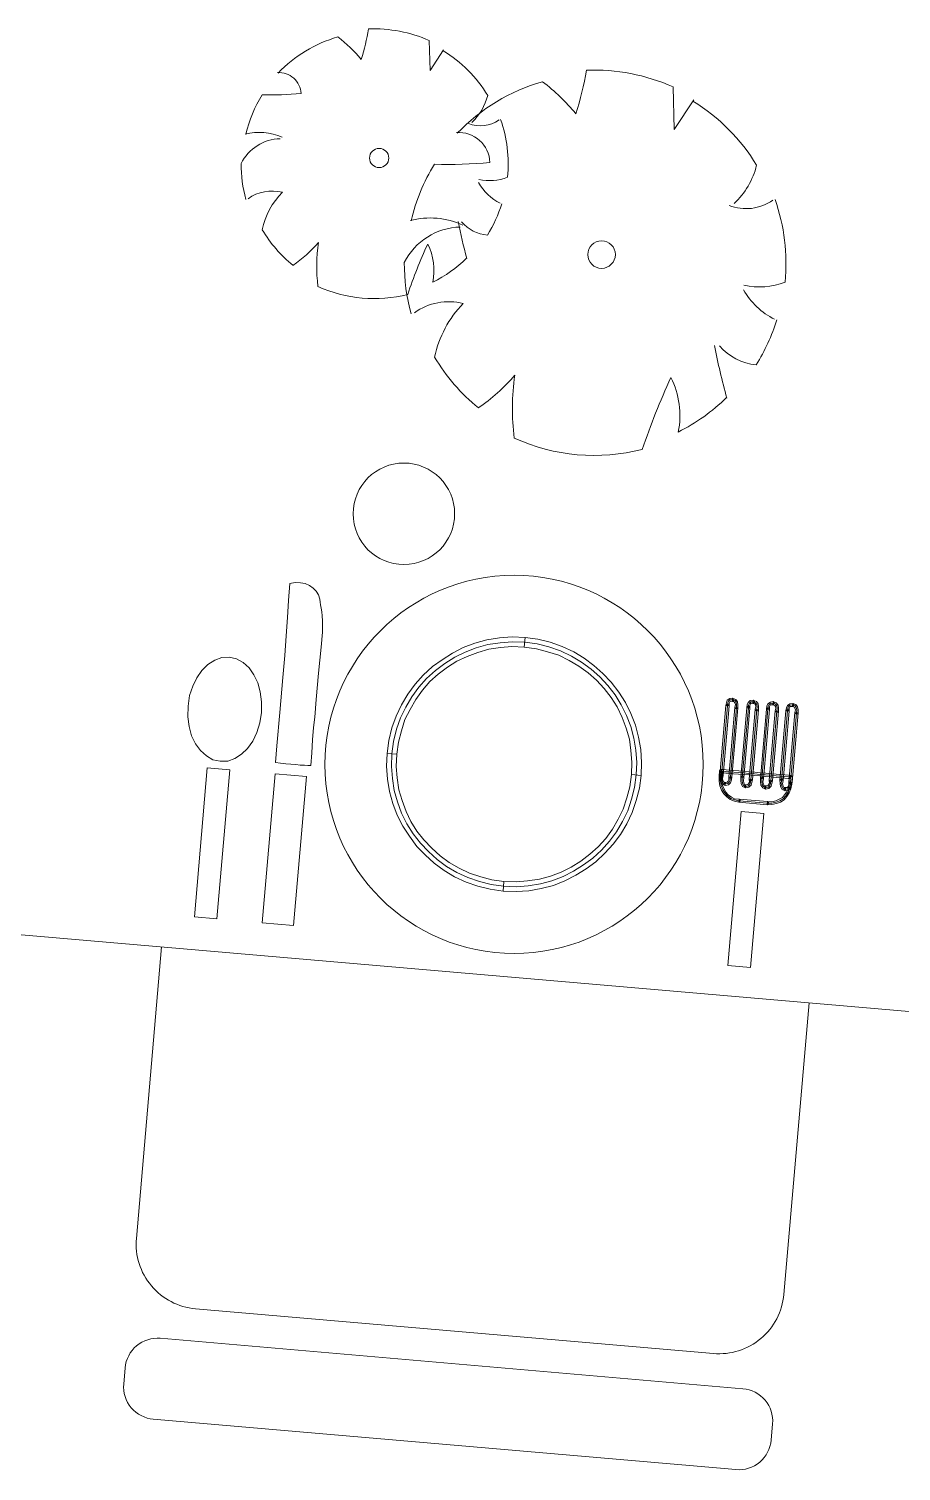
# Model space of a CAD drawing. Header units: millimetres. Extents: x 27 to 3754, y 31 to 1224.
# Drawn here: x 248.3 to 303.7, y 796.4 to 888 of the extents above; entities that cross this region are included whole.
import ezdxf

# ---------------------------------------------------------------- set-up
doc = ezdxf.new("R2010")
doc.units = ezdxf.units.MM
doc.layers.add('forniture', color=253, linetype='Continuous', lineweight=9)
doc.styles.add('DIM', font='Arial')

# ---------------------------------------------------------------- blocks, each defined once
blk = doc.blocks.new('b62', base_point=(157.3746, 791.9181))
at = {"layer": 'forniture'}
for p, q in [((273.742889, 887.201551), (273.792408, 885.303494)), ((273.792408, 885.303494), (274.654878, 886.624272)), ((274.654878, 886.624272), (274.654878, 886.624272)), ((289.226855, 884.262116), (289.297596, 881.550606)), ((289.297596, 881.550606), (290.529696, 883.437432)), ((290.529696, 883.437432), (290.529696, 883.437432)), ((193.042705, 835.168978), (361.555812, 820.586844)), ((255.146761, 811.141926), (256.74888, 829.65622)), ((296.247519, 807.585308), (297.849638, 826.099602)), ((291.781782, 803.830894), (258.901175, 806.676188)), ((293.658989, 801.598025), (256.668307, 804.798981)), ((254.346522, 801.894255), (254.435438, 802.921774)), ((293.214411, 796.46043), (256.223729, 799.661387)), ((295.44728, 798.337637), (295.536196, 799.365156))]:
    blk.add_line(p, q, dxfattribs=at)
at = {"layer": 'forniture', "flags": 128}
for points in [[(266.790744, 851.728272), (266.711644, 852.002468), (266.567773, 852.241138), (266.379544, 852.442516), (266.146957, 852.606601), (265.870012, 852.733394), (265.565589, 852.780302), (265.237221, 852.788152), (264.88314, 852.73653), (264.809934, 851.652894), (264.736728, 850.569258), (264.656457, 849.403971), (264.569119, 848.157034), (264.449005, 846.768975), (264.256469, 844.543997), (264.072764, 842.421083), (263.980912, 841.359626), (264.305748, 841.310952), (264.63235, 841.282689), (264.958952, 841.254427), (265.265141, 841.227931), (265.550918, 841.203202), (265.818049, 841.200651), (266.042588, 841.181221), (266.226302, 841.165324), (266.276545, 841.983595), (266.326788, 842.801867), (266.39391, 843.577547), (266.472614, 844.249398), (266.569765, 845.372093), (266.714609, 847.045929), (266.876333, 848.677173), (266.959353, 849.636567), (266.970736, 850.005761), (266.959939, 850.356308), (266.94561, 850.666031), (266.927747, 850.934928), (266.88594, 851.164766), (266.842366, 851.374191), (266.815672, 851.541025), (266.790744, 851.728272)], [(279.772207, 848.692342), (278.992994, 848.718639), (278.267953, 848.657987), (277.518967, 848.558276), (276.822387, 848.351203), (276.142687, 848.101538), (275.498513, 847.787102), (274.889865, 847.407896), (274.316743, 846.963919), (273.78268, 846.495996), (273.304556, 845.961536), (272.88237, 845.36054), (272.519656, 844.733831), (272.196001, 844.083177), (271.970876, 843.382866), (271.784811, 842.65861), (271.676863, 841.886462), (271.064484, 841.939454), (271.175964, 842.752427), (271.369096, 843.558334), (271.638579, 844.295937), (271.969299, 845.028242), (272.376371, 845.692243), (272.842915, 846.330532), (273.365397, 846.902284), (273.947351, 847.448324), (274.561298, 847.888769), (275.214304, 848.305268), (275.902836, 848.656996), (276.626894, 848.943953), (277.405125, 849.143961), (278.198469, 849.280965), (279.00516, 849.334551), (279.825198, 849.304721), (279.772207, 848.692342)], [(278.458013, 833.505342), (277.665453, 833.615056), (276.920784, 833.802888), (276.181414, 834.051958), (275.489934, 834.379146), (274.84458, 834.764039), (274.245349, 835.206637), (273.692244, 835.706941), (273.183496, 836.244536), (272.720872, 836.839837), (272.32302, 837.470664), (271.989938, 838.137017), (271.723393, 838.859309), (271.518086, 839.576302), (271.399729, 840.347467), (271.342609, 841.113333), (271.370673, 841.912958), (271.480388, 842.705518), (271.669986, 843.4706), (271.91729, 844.189557), (272.244478, 844.881036), (272.629371, 845.526391), (273.073735, 846.146034), (273.574039, 846.69914), (274.132047, 847.206121), (274.725581, 847.648332), (275.356408, 848.046185), (276.022762, 848.379267), (276.724641, 848.647578), (277.462046, 848.851119), (278.233211, 848.969476), (278.999077, 849.026595), (279.798702, 848.998532), (280.591262, 848.888817), (281.335931, 848.700985), (282.075301, 848.451915), (282.766781, 848.124727), (283.412135, 847.739834), (284.011366, 847.297236), (284.564472, 846.796932), (285.073219, 846.259337), (285.535843, 845.664036), (285.933695, 845.033209), (286.265011, 844.346443), (286.533322, 843.644564), (286.736863, 842.907159), (286.856987, 842.156406), (286.91234, 841.370128), (286.884276, 840.570502), (286.774561, 839.777942), (286.586729, 839.033273), (286.337659, 838.293903), (286.012237, 837.622836), (285.625578, 836.957069), (285.18298, 836.357839), (284.682677, 835.804733), (284.124668, 835.297752), (283.531134, 834.855541), (282.900307, 834.457688), (282.233954, 834.124606), (281.532074, 833.856295), (280.794669, 833.652754), (280.023504, 833.534397), (279.257638, 833.477278), (278.458013, 833.505342)], [(286.578086, 840.596998), (286.604384, 841.376211), (286.545498, 842.121664), (286.44402, 842.850237), (286.236947, 843.546817), (285.987282, 844.226518), (285.674613, 844.891104), (285.295406, 845.499752), (284.849663, 846.052462), (284.361328, 846.588291), (283.826868, 847.066415), (283.246284, 847.486834), (282.619575, 847.849548), (281.968922, 848.173203), (281.248198, 848.400094), (280.544354, 848.584394), (279.772207, 848.692342), (279.825198, 849.304721), (280.638171, 849.19324), (281.423665, 849.001875), (282.181682, 848.730626), (282.913986, 848.399905), (283.577987, 847.992833), (284.195863, 847.528056), (284.767616, 847.005574), (285.296776, 846.466212), (285.776279, 845.828319), (286.192778, 845.175313), (286.54274, 844.466368), (286.829698, 843.74231), (287.029705, 842.96408), (287.168475, 842.191148), (287.220295, 841.364045), (287.190465, 840.544006), (286.578086, 840.596998)], [(260.470921, 841.43714), (260.006729, 841.539005), (259.595728, 841.780225), (259.213971, 842.121743), (258.900518, 842.539611), (258.657134, 843.054244), (258.502467, 843.643462), (258.41257, 844.268206), (258.430036, 844.945355), (258.529152, 845.615439), (258.725032, 846.215454), (258.976851, 846.748931), (259.305021, 847.214105), (259.687364, 847.592329), (260.122112, 847.863191), (260.568441, 848.030223), (261.043231, 848.050834), (261.507423, 847.948969), (261.918424, 847.707748), (262.300181, 847.366231), (262.611868, 846.92795), (262.855251, 846.413317), (263.011685, 845.844512), (263.101582, 845.219768), (263.084116, 844.542618), (262.985, 843.872534), (262.78912, 843.27252), (262.535535, 842.71863), (262.207365, 842.253456), (261.826788, 841.895645), (261.39204, 841.624783), (260.945711, 841.457751), (260.470921, 841.43714)], [(292.985472, 845.245609), (292.842584, 845.257974), (292.818638, 845.218915), (292.770747, 845.140797), (292.775263, 844.955317), (292.571136, 844.972981), (292.607446, 845.154928), (292.662403, 845.314696), (292.81589, 845.424808), (293.003136, 845.449735), (293.060841, 845.403611), (293.075955, 845.340607), (293.050243, 845.281135), (292.985472, 845.245609)], [(292.985472, 845.245609), (292.994304, 845.347672), (293.003136, 845.449735), (293.060841, 845.403611), (293.075955, 845.340607), (293.050243, 845.281135), (292.985472, 845.245609)], [(293.137391, 844.862284), (293.173701, 845.044231), (293.141708, 845.149827), (293.106182, 845.214598), (292.985472, 845.245609), (293.003136, 845.449735), (293.201963, 845.370834), (293.312074, 845.217347), (293.337002, 845.0301), (293.341517, 844.84462), (293.295393, 844.786915), (293.232388, 844.771802), (293.172917, 844.797513), (293.137391, 844.862284)], [(292.775263, 844.955317), (292.393722, 840.546188), (292.189596, 840.563852), (292.571136, 844.972981), (292.617261, 845.030686), (292.682031, 845.066212), (292.739736, 845.020088), (292.775263, 844.955317)], [(292.53151, 839.999562), (292.371742, 840.054518), (292.30069, 840.184059), (292.273995, 840.350893), (292.291659, 840.55502), (292.673199, 844.964149), (292.689097, 845.147863), (292.740521, 845.266806), (292.829237, 845.341391), (292.994304, 845.347672), (293.154072, 845.292716), (293.226891, 845.183587), (293.255352, 845.037166), (293.239454, 844.853452), (292.857914, 840.444323), (292.842016, 840.260609), (292.788826, 840.121254), (292.698344, 840.026256), (292.53151, 839.999562)], [(292.755851, 840.453155), (293.137391, 844.862284), (293.341517, 844.84462), (292.959977, 840.435491), (292.913853, 840.377786), (292.850848, 840.362672), (292.791377, 840.388384), (292.755851, 840.453155)], [(294.100317, 844.820089), (293.718777, 840.41096), (293.514651, 840.428624), (293.896191, 844.837753), (293.942316, 844.895458), (294.007086, 844.930984), (294.064791, 844.88486), (294.100317, 844.820089)], [(293.834386, 839.845688), (293.69503, 839.898878), (293.625744, 840.048832), (293.59905, 840.215665), (293.616714, 840.419792), (293.998254, 844.828921), (294.014152, 845.012635), (294.065575, 845.131578), (294.154291, 845.206163), (294.298946, 845.214211), (294.458715, 845.159254), (294.531533, 845.050125), (294.559994, 844.903704), (294.544096, 844.719991), (294.16079, 840.290449), (294.144892, 840.106735), (294.091702, 839.967379), (294.00122, 839.872382), (293.834386, 839.845688)], [(294.290114, 845.112147), (294.188051, 845.120979), (294.143693, 845.083687), (294.095802, 845.005569), (294.100317, 844.820089), (293.896191, 844.837753), (293.932501, 845.0197), (293.987458, 845.179468), (294.120532, 845.291346), (294.307778, 845.316274), (294.365483, 845.270149), (294.380597, 845.207145), (294.354885, 845.147673), (294.290114, 845.112147)], [(294.058727, 840.299281), (294.442033, 844.728822), (294.646159, 844.711159), (294.262853, 840.281617), (294.216728, 840.223912), (294.153724, 840.208798), (294.094253, 840.23451), (294.058727, 840.299281)], [(294.290114, 845.112147), (294.298946, 845.214211), (294.307778, 845.316274), (294.365483, 845.270149), (294.380597, 845.207145), (294.354885, 845.147673), (294.290114, 845.112147)], [(294.442033, 844.728822), (294.478343, 844.91077), (294.44635, 845.016366), (294.410824, 845.081136), (294.290114, 845.112147), (294.307778, 845.316274), (294.506605, 845.237372), (294.616717, 845.083885), (294.641644, 844.896639), (294.646159, 844.711159), (294.600035, 844.653453), (294.537031, 844.63834), (294.477559, 844.664052), (294.442033, 844.728822)], [(295.347255, 844.732752), (294.965714, 840.323623), (294.761588, 840.341287), (295.143128, 844.750416), (295.189253, 844.808121), (295.254023, 844.843647), (295.311729, 844.797523), (295.347255, 844.732752)], [(295.103502, 839.776997), (294.964146, 839.830187), (294.872682, 839.961494), (294.845987, 840.128328), (294.863651, 840.332455), (295.245191, 844.741584), (295.261089, 844.925298), (295.312513, 845.044241), (295.421641, 845.117059), (295.566296, 845.125107), (295.726064, 845.070151), (295.798883, 844.961022), (295.827344, 844.814601), (295.811446, 844.630887), (295.429906, 840.221758), (295.414008, 840.038044), (295.360818, 839.898688), (295.270336, 839.803691), (295.103502, 839.776997)], [(295.557464, 845.023044), (295.434988, 845.033642), (295.39063, 844.99635), (295.342739, 844.918232), (295.347255, 844.732752), (295.143128, 844.750416), (295.179438, 844.932363), (295.234395, 845.092131), (295.408294, 845.200476), (295.575128, 845.22717), (295.632833, 845.181046), (295.647947, 845.118042), (295.622235, 845.05857), (295.557464, 845.023044)], [(295.327843, 840.23059), (295.709383, 844.639719), (295.913509, 844.622055), (295.531969, 840.212926), (295.485845, 840.155221), (295.42284, 840.140107), (295.363369, 840.165819), (295.327843, 840.23059)], [(295.557464, 845.023044), (295.566296, 845.125107), (295.575128, 845.22717), (295.632833, 845.181046), (295.647947, 845.118042), (295.622235, 845.05857), (295.557464, 845.023044)], [(295.709383, 844.639719), (295.745693, 844.821666), (295.7137, 844.927262), (295.678174, 844.992033), (295.557464, 845.023044), (295.575128, 845.22717), (295.773955, 845.148268), (295.884066, 844.994782), (295.908994, 844.807535), (295.913509, 844.622055), (295.867385, 844.56435), (295.80438, 844.549236), (295.744909, 844.574948), (295.709383, 844.639719)], [(296.592425, 844.625002), (296.210885, 840.215873), (296.006759, 840.233537), (296.388299, 844.642666), (296.434423, 844.700371), (296.499194, 844.735897), (296.556899, 844.689773), (296.592425, 844.625002)], [(296.348673, 839.669247), (296.188904, 839.724203), (296.117852, 839.853745), (296.091158, 840.020579), (296.108822, 840.224705), (296.490362, 844.633834), (296.50626, 844.817548), (296.557683, 844.936491), (296.646399, 845.011076), (296.811467, 845.017357), (296.971235, 844.962401), (297.044054, 844.853272), (297.072514, 844.706851), (297.056617, 844.523137), (296.675077, 840.114008), (296.659179, 839.930294), (296.605989, 839.790939), (296.515507, 839.695941), (296.348673, 839.669247)], [(296.802635, 844.915294), (296.659746, 844.927659), (296.635801, 844.8886), (296.58791, 844.810482), (296.592425, 844.625002), (296.388299, 844.642666), (296.424609, 844.824613), (296.479565, 844.984382), (296.633052, 845.094493), (296.820299, 845.119421), (296.878004, 845.073296), (296.893117, 845.010292), (296.867406, 844.95082), (296.802635, 844.915294)], [(296.573013, 840.12284), (296.954554, 844.531969), (297.15868, 844.514305), (296.77714, 840.105176), (296.731015, 840.047471), (296.668011, 840.032358), (296.60854, 840.058069), (296.573013, 840.12284)], [(296.802635, 844.915294), (296.811467, 845.017357), (296.820299, 845.119421), (296.878004, 845.073296), (296.893117, 845.010292), (296.867406, 844.95082), (296.802635, 844.915294)], [(296.954554, 844.531969), (296.990864, 844.713917), (296.95887, 844.819512), (296.923344, 844.884283), (296.802635, 844.915294), (296.820299, 845.119421), (297.019126, 845.040519), (297.129237, 844.887032), (297.154165, 844.699785), (297.15868, 844.514305), (297.112556, 844.4566), (297.049551, 844.441487), (296.99008, 844.467199), (296.954554, 844.531969)], [(271.676863, 841.886462), (271.650565, 841.107249), (271.711217, 840.382209), (271.810928, 839.633223), (272.019768, 838.957055), (272.267667, 838.256943), (272.582102, 837.612769), (272.961309, 837.004121), (273.407052, 836.451411), (273.895388, 835.915582), (274.429847, 835.437458), (275.010431, 835.017039), (275.63714, 834.654325), (276.287794, 834.33067), (277.008517, 834.103779), (277.712361, 833.919479), (278.484509, 833.811531), (278.431517, 833.199152), (277.618544, 833.310633), (276.83305, 833.501998), (276.075034, 833.773247), (275.342729, 834.103968), (274.678728, 834.51104), (274.060852, 834.975817), (273.4891, 835.498299), (272.959939, 836.037661), (272.480436, 836.675554), (272.063937, 837.32856), (271.712209, 838.017092), (271.427018, 838.761563), (271.225243, 839.519381), (271.08824, 840.312725), (271.034653, 841.119416), (271.064484, 841.939454), (271.676863, 841.886462)], [(258.835009, 831.56331), (259.652847, 841.01436), (261.081732, 840.890712), (260.263894, 831.439662), (258.835009, 831.56331)], [(292.139939, 840.465321), (292.171734, 840.832749), (292.37586, 840.815085), (292.344065, 840.447657), (292.297941, 840.389952), (292.234936, 840.374839), (292.175465, 840.400551), (292.139939, 840.465321)], [(292.171734, 840.832749), (292.282629, 840.92598), (292.405105, 840.915382), (292.588819, 840.899484), (292.813358, 840.880054), (293.078722, 840.857091), (293.384911, 840.830595), (293.711513, 840.802333), (294.038116, 840.77407), (294.405543, 840.742275), (294.752558, 840.712247), (295.099573, 840.682218), (295.446587, 840.65219), (295.77319, 840.623927), (296.058966, 840.599198), (296.324331, 840.576235), (296.54887, 840.556805), (296.712171, 840.542673), (296.694507, 840.338547), (296.531206, 840.352678), (296.306667, 840.372108), (296.041303, 840.395072), (295.755526, 840.419801), (295.428924, 840.448063), (295.081909, 840.478092), (294.734894, 840.50812), (294.387879, 840.538149), (294.020452, 840.569944), (293.69385, 840.598206), (293.367247, 840.626469), (293.061058, 840.652964), (292.795694, 840.675927), (292.571155, 840.695358), (292.387441, 840.711255), (292.264965, 840.721854), (292.37586, 840.815085), (292.264965, 840.721854), (292.20726, 840.767978), (292.171734, 840.832749), (292.217858, 840.890454), (292.282629, 840.92598), (292.171734, 840.832749)], [(296.703339, 840.44061), (296.540038, 840.454741), (296.315499, 840.474172), (296.050135, 840.497135), (295.764358, 840.521864), (295.437756, 840.550126), (295.090741, 840.580155), (294.743726, 840.610184), (294.396711, 840.640212), (294.029284, 840.672007), (293.702682, 840.70027), (293.376079, 840.728532), (293.06989, 840.755028), (292.804526, 840.777991), (292.579987, 840.797421), (292.396273, 840.813318), (292.273797, 840.823917), (292.242002, 840.456489), (292.237685, 840.168946), (292.27596, 839.898283), (292.377239, 839.642733), (292.502464, 839.426242), (292.672046, 839.247043), (292.884221, 839.084724), (293.122107, 838.981877), (293.406117, 838.936735), (295.202429, 838.781293), (295.489972, 838.776976), (295.762402, 838.835663), (295.997539, 838.938709), (296.214031, 839.063933), (296.374583, 839.255695), (296.516489, 839.469636), (296.619336, 839.707522), (296.664478, 839.991532), (296.703339, 840.44061)], [(263.142075, 831.190601), (263.959913, 840.641651), (265.939939, 840.470312), (265.122101, 831.019262), (263.142075, 831.190601)], [(278.484509, 833.811531), (279.263722, 833.785233), (279.988762, 833.845886), (280.737748, 833.945597), (281.434328, 834.15267), (282.114028, 834.402335), (282.758202, 834.716771), (283.36685, 835.095977), (283.939972, 835.539955), (284.474035, 836.007877), (284.952159, 836.542337), (285.372578, 837.122921), (285.737059, 837.770042), (286.058948, 838.400283), (286.285839, 839.121007), (286.470138, 839.824851), (286.578086, 840.596998), (287.190465, 840.544006), (287.078984, 839.731034), (286.887619, 838.945539), (286.61637, 838.187523), (286.287416, 837.475631), (285.878577, 836.791218), (285.4138, 836.173341), (284.891318, 835.601589), (284.309364, 835.055549), (283.695417, 834.615104), (283.042411, 834.198605), (282.353879, 833.846877), (281.629821, 833.55992), (280.85159, 833.359912), (280.058246, 833.222908), (279.251555, 833.169322), (278.431517, 833.199152), (278.484509, 833.811531)], [(293.397285, 838.834672), (293.115041, 838.900227), (292.83633, 839.006607), (292.625922, 839.189338), (292.435927, 839.370303), (292.292056, 839.608973), (292.192543, 839.884936), (292.156035, 840.176012), (292.139939, 840.465321), (292.344065, 840.447657), (292.319336, 840.161881), (292.359377, 839.91163), (292.462423, 839.676492), (292.569001, 839.48218), (292.718171, 839.304748), (292.932111, 839.162842), (293.129172, 839.063528), (293.414949, 839.038798), (293.472654, 838.992674), (293.487768, 838.929669), (293.462056, 838.870198), (293.397285, 838.834672)], [(292.393722, 840.546188), (292.355646, 840.343828), (292.384106, 840.197407), (292.419633, 840.132636), (292.540342, 840.101625), (292.522678, 839.897499), (292.323851, 839.9764), (292.217273, 840.170712), (292.192345, 840.357959), (292.189596, 840.563852), (292.235721, 840.621557), (292.300491, 840.657083), (292.358196, 840.610958), (292.393722, 840.546188)], [(292.540342, 840.101625), (292.664584, 840.111439), (292.710709, 840.169144), (292.760366, 840.267675), (292.755851, 840.453155), (292.959977, 840.435491), (292.923667, 840.253544), (292.866944, 840.073363), (292.732104, 839.941073), (292.522678, 839.897499), (292.464973, 839.943623), (292.429447, 840.008394), (292.475571, 840.066099), (292.540342, 840.101625)], [(292.540342, 840.101625), (292.53151, 839.999562), (292.522678, 839.897499), (292.464973, 839.943623), (292.429447, 840.008394), (292.475571, 840.066099), (292.540342, 840.101625)], [(293.718777, 840.41096), (293.680701, 840.2086), (293.709161, 840.062179), (293.761567, 839.954816), (293.843218, 839.947751), (293.825554, 839.743624), (293.628493, 839.842939), (293.542327, 840.035484), (293.5174, 840.222731), (293.514651, 840.428624), (293.560775, 840.486329), (293.625546, 840.521855), (293.683251, 840.475731), (293.718777, 840.41096)], [(293.843218, 839.947751), (293.96746, 839.957565), (294.013584, 840.01527), (294.063242, 840.113801), (294.058727, 840.299281), (294.262853, 840.281617), (294.226543, 840.099669), (294.16982, 839.919488), (294.034979, 839.787198), (293.825554, 839.743624), (293.767849, 839.789749), (293.732323, 839.854519), (293.778447, 839.912225), (293.843218, 839.947751)], [(293.843218, 839.947751), (293.834386, 839.845688), (293.825554, 839.743624), (293.767849, 839.789749), (293.732323, 839.854519), (293.778447, 839.912225), (293.843218, 839.947751)], [(294.965714, 840.323623), (294.927638, 840.121263), (294.957865, 839.995254), (295.012037, 839.908304), (295.112334, 839.87906), (295.09467, 839.674933), (294.916256, 839.752069), (294.787498, 839.927735), (294.764337, 840.135394), (294.761588, 840.341287), (294.807713, 840.398992), (294.872483, 840.434518), (294.930188, 840.388393), (294.965714, 840.323623)], [(295.112334, 839.87906), (295.236576, 839.888874), (295.282701, 839.946579), (295.332358, 840.04511), (295.327843, 840.23059), (295.531969, 840.212926), (295.495659, 840.030979), (295.438936, 839.850798), (295.304096, 839.718508), (295.09467, 839.674933), (295.036965, 839.721058), (295.001439, 839.785829), (295.047563, 839.843534), (295.112334, 839.87906)], [(295.112334, 839.87906), (295.103502, 839.776997), (295.09467, 839.674933), (295.036965, 839.721058), (295.001439, 839.785829), (295.047563, 839.843534), (295.112334, 839.87906)], [(296.766541, 839.9827), (296.700987, 839.700456), (296.596373, 839.442157), (296.452701, 839.207804), (296.269969, 838.997396), (296.031299, 838.853526), (295.775749, 838.752246), (295.482907, 838.695325), (295.193597, 838.67923), (295.211261, 838.883356), (295.497038, 838.858626), (295.749055, 838.91908), (295.96378, 839.023892), (296.158092, 839.130471), (296.296465, 839.303586), (296.436605, 839.497114), (296.537686, 839.714587), (296.562415, 840.000364), (296.60854, 840.058069), (296.67331, 840.093595), (296.731015, 840.047471), (296.766541, 839.9827)], [(296.210885, 840.215873), (296.172809, 840.013513), (296.201269, 839.867092), (296.236795, 839.802321), (296.357505, 839.77131), (296.339841, 839.567184), (296.141014, 839.646086), (296.034435, 839.840398), (296.009508, 840.027644), (296.006759, 840.233537), (296.052883, 840.291242), (296.117654, 840.326768), (296.175359, 840.280644), (296.210885, 840.215873)], [(296.357505, 839.77131), (296.481747, 839.781124), (296.527871, 839.83883), (296.577529, 839.93736), (296.573013, 840.12284), (296.77714, 840.105176), (296.74083, 839.923229), (296.684107, 839.743048), (296.549266, 839.610758), (296.339841, 839.567184), (296.282136, 839.613308), (296.24661, 839.678079), (296.292734, 839.735784), (296.357505, 839.77131)], [(296.712171, 840.542673), (296.805402, 840.431778), (296.766541, 839.9827), (296.562415, 840.000364), (296.601276, 840.449442), (296.694507, 840.338547), (296.601276, 840.449442), (296.6474, 840.507147), (296.712171, 840.542673), (296.769876, 840.496549), (296.805402, 840.431778), (296.712171, 840.542673)], [(295.193597, 838.67923), (293.397285, 838.834672), (293.414949, 839.038798), (295.211261, 838.883356), (295.268966, 838.837231), (295.28408, 838.774227), (295.258368, 838.714756), (295.193597, 838.67923)], [(296.357505, 839.77131), (296.348673, 839.669247), (296.339841, 839.567184), (296.282136, 839.613308), (296.24661, 839.678079), (296.292734, 839.735784), (296.357505, 839.77131)], [(292.705852, 828.467802), (293.551953, 838.245454), (294.980837, 838.121807), (294.134737, 828.344155), (292.705852, 828.467802)]]:
    blk.add_lwpolyline(points, dxfattribs=at)
at = {"layer": 'forniture'}
for centre, radius in [((270.562225, 879.748207), 0.611378), ((284.683048, 873.614482), 0.873397), ((272.130874, 857.156555), 3.22343), ((279.127474, 841.24173), 12.006524)]:
    blk.add_circle(centre, radius, dxfattribs=at)
for centre, radius, start, end in [((255.989456, 890.264055), 14.089238, 342.427102, 350.519173), ((270.235324, 879.361432), 8.588975, 65.896889, 92.329285), ((270.235324, 879.361432), 8.392284, 105.864577, 136.493443), ((262.208637, 879.994041), 9.392327, 39.832453, 52.385747), ((270.235324, 879.361432), 8.431855, 31.129363, 58.67882), ((264.205699, 883.781003), 1.396143, 2.795321, 93.865025), ((263.864808, 888.637121), 20.127483, 342.427102, 350.519173), ((284.216047, 873.061946), 12.269964, 65.896889, 92.329285), ((263.753165, 901.487132), 17.734486, 268.000744, 275.978094), ((284.216047, 873.061946), 11.988977, 105.864577, 136.493443), ((272.749351, 873.965672), 13.41761, 39.832453, 52.385747), ((270.235324, 879.361432), 8.354628, 148.204113, 166.889901), ((273.974029, 884.615696), 3.592318, 313.574606, 345.569414), ((284.216047, 873.061946), 12.045507, 31.129363, 58.67882), ((276.985127, 883.871704), 2.081165, 248.709773, 304.814279), ((270.235324, 879.361432), 8.519346, 354.386428, 19.439918), ((262.943381, 877.849739), 3.526541, 65.655131, 104.45343), ((275.602297, 879.375618), 1.99449, 2.795321, 93.865025), ((264.344374, 878.125545), 2.848079, 91.245434, 153.549449), ((270.235324, 879.361432), 8.440952, 179.777905, 195.381982), ((284.216047, 873.061946), 11.935182, 148.204113, 166.889901), ((274.955821, 904.670089), 25.33498, 268.000744, 275.978094), ((289.557055, 880.568037), 5.131883, 313.574606, 345.569414), ((277.572856, 881.399973), 3.090234, 257.131769, 291.667124), ((263.768829, 875.037238), 2.616559, 75.685656, 125.682096), ((267.843593, 874.205504), 4.804912, 135.512513, 168.16356), ((279.686937, 879.767869), 3.231169, 209.241109, 243.595383), ((270.235324, 879.361432), 8.494579, 327.930935, 342.756412), ((293.858623, 879.505191), 2.973093, 248.709773, 304.814279), ((284.216047, 873.061946), 12.170494, 354.386428, 19.439918), ((273.798986, 870.902384), 5.037916, 65.655131, 104.45343), ((301.275241, 880.467887), 26.12822, 190.494029, 195.764218), ((277.655861, 877.301567), 2.460307, 220.899674, 264.819332), ((270.235324, 879.361432), 8.229425, 210.448319, 231.300657), ((275.800405, 871.296393), 4.068684, 91.245434, 153.549449), ((260.113054, 880.105078), 8.728207, 304.707868, 319.047272), ((277.092594, 872.887384), 10.494859, 171.799775, 187.068906), ((302.192255, 861.055062), 31.464035, 155.140769, 161.399386), ((270.303726, 872.601836), 3.738758, 348.586542, 26.708678), ((284.216047, 873.061946), 12.058503, 179.777905, 195.381982), ((270.235324, 879.361432), 8.377274, 296.464118, 314.52953), ((270.235324, 879.361432), 8.541792, 245.385013, 284.484246), ((297.718352, 873.64257), 4.615956, 209.241109, 243.595383), ((294.698237, 875.974147), 4.41462, 257.131769, 291.667124), ((274.978198, 866.884526), 3.737941, 75.685656, 125.682096), ((280.799288, 865.696334), 6.86416, 135.512513, 168.16356), ((284.216047, 873.061946), 12.135113, 327.930935, 342.756412), ((328.558785, 874.642596), 37.326028, 190.494029, 195.764218), ((294.816814, 870.119281), 3.514724, 220.899674, 264.819332), ((284.216047, 873.061946), 11.756321, 210.448319, 231.300657), ((269.755662, 874.124297), 12.468867, 304.707868, 319.047272), ((294.012148, 863.813306), 14.992656, 171.799775, 187.068906), ((329.868806, 846.909988), 44.948622, 155.140769, 161.399386), ((284.313765, 863.40538), 5.341082, 348.586542, 26.708678), ((284.216047, 873.061946), 11.967534, 296.464118, 314.52953), ((284.216047, 873.061946), 12.202561, 245.385013, 284.484246)]:
    blk.add_arc(centre, radius, start, end, dxfattribs=at)
for centre, major_axis, start_param, end_param in [((259.256837, 810.786264), (3.157753, 2.654772), 2.35619449, 3.926990817), ((292.137444, 807.94097), (3.157753, 2.654772), 3.926990817, 5.497787144), ((256.490476, 802.743943), (-1.327386, 1.578877), 5.497787144, 7.068583471), ((256.40156, 801.716424), (-1.327386, 1.578877), 0.785398163, 2.35619449), ((293.481158, 799.542987), (1.578877, 1.327386), 5.497787144, 7.068583471), ((293.392242, 798.515468), (1.578877, 1.327386), 3.926990817, 5.497787144)]:
    blk.add_ellipse(centre, major_axis=major_axis, ratio=1, start_param=start_param, end_param=end_param, dxfattribs=at)
at = {"layer": 'forniture', "style": 'DIM', "flags": 1}
for tag, p, height in [('XVALUE', (266.677508, 871.595856), 0.000107), ('YVALUE', (266.677508, 871.595856), 0.000107), ('XVALUE', (279.133453, 861.968266), 0.000152), ('YVALUE', (279.133453, 861.968266), 0.000152)]:
    blk.add_attdef(tag, p, '', height=height, rotation=265.05428, dxfattribs=at)

msp = doc.modelspace()

# ---------------------------------------------------------------- block references
at = {"linetype": 'ByBlock'}
msp.add_blockref('b62', (157.375, 791.918), dxfattribs=at)

doc.saveas('drawing.dxf')
